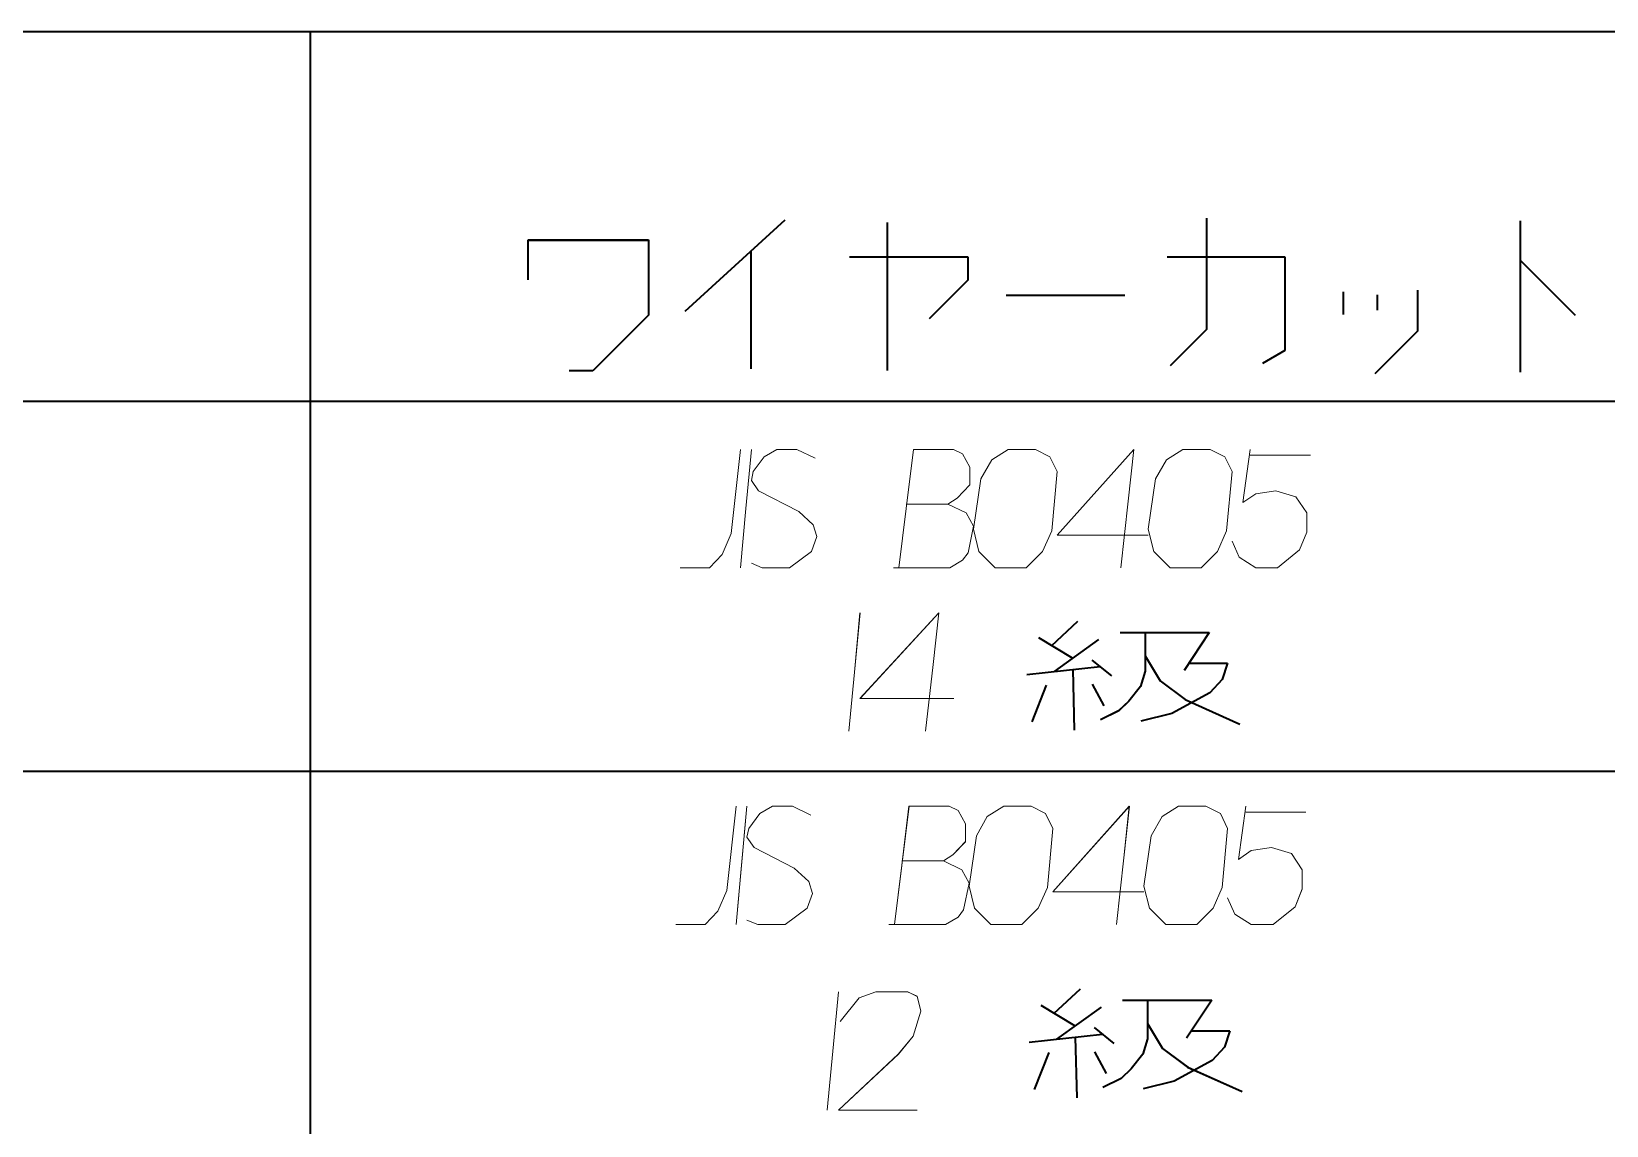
# Model space of a CAD drawing. Header units: millimetres. Extents: x 1333 to 104182, y -62616 to -5704.
# Drawn here: x 44891.93 to 44934.52, y -62540.41 to -62510.83 of the extents above; entities that cross this region are included whole.
import ezdxf

# ---------------------------------------------------------------- set-up
doc = ezdxf.new("R2010")
doc.units = ezdxf.units.MM
doc.header["$LTSCALE"] = 0.5
doc.layers.add('08', color=1, linetype='Continuous')

# ---------------------------------------------------------------- blocks, each defined once
blk = doc.blocks.new('999')
at = {"color": 7, "lineweight": 35}
for p, q in [((75114.978, -11823.12), (75475.513, -11823.12)), ((75354.978, -11823.12), (75354.978, -11883.12)), ((75114.978, -11838.12), (75474.978, -11838.12)), ((75234.978, -11853.12), (75474.978, -11853.12))]:
    blk.add_line(p, q, dxfattribs=at)
at = {"color": 7, "lineweight": 35, "ltscale": 0.045755}
blk.add_line((75370.192, -11834.461), (75374.253, -11830.765), dxfattribs=at)
at = {"color": 7, "lineweight": 35, "ltscale": 0.050012}
blk.add_line((75378.379, -11830.867), (75378.379, -11836.868), dxfattribs=at)
at = {"color": 7, "lineweight": 35, "ltscale": 0.037579}
blk.add_line((75391.337, -11830.697), (75391.337, -11835.207), dxfattribs=at)
at = {"color": 7, "lineweight": 35, "ltscale": 0.051141}
blk.add_line((75404.058, -11830.799), (75404.058, -11836.936), dxfattribs=at)
at = {"color": 7, "lineweight": 35, "ltscale": 0.040674}
blk.add_line((75363.823, -11831.579), (75368.704, -11831.579), dxfattribs=at)
at = {"color": 7, "lineweight": 35, "ltscale": 0.013446}
blk.add_line((75363.823, -11833.192), (75363.823, -11831.579), dxfattribs=at)
at = {"color": 7, "lineweight": 35, "ltscale": 0.02543}
blk.add_line((75368.704, -11831.579), (75368.704, -11834.631), dxfattribs=at)
at = {"color": 7, "lineweight": 35, "ltscale": 0.0397}
blk.add_line((75372.855, -11832.037), (75372.855, -11836.801), dxfattribs=at)
at = {"color": 7, "lineweight": 35, "ltscale": 0.040039}
for p, q in [((75376.857, -11832.257), (75381.662, -11832.257)), ((75383.217, -11833.817), (75388.022, -11833.817))]:
    blk.add_line(p, q, dxfattribs=at)
at = {"color": 7, "lineweight": 35, "ltscale": 0.007913}
blk.add_line((75381.662, -11832.257), (75381.662, -11833.207), dxfattribs=at)
at = {"color": 7, "lineweight": 35, "ltscale": 0.039746}
blk.add_line((75389.748, -11832.257), (75394.517, -11832.257), dxfattribs=at)
at = {"color": 7, "lineweight": 35, "ltscale": 0.031647}
blk.add_line((75394.517, -11832.257), (75394.517, -11836.055), dxfattribs=at)
at = {"color": 7, "lineweight": 35, "ltscale": 0.026344}
blk.add_line((75404.058, -11832.393), (75406.293, -11834.628), dxfattribs=at)
at = {"color": 7, "lineweight": 35, "ltscale": 0.018567}
blk.add_line((75381.662, -11833.207), (75380.086, -11834.781), dxfattribs=at)
at = {"color": 7, "lineweight": 35, "ltscale": 0.007629}
blk.add_line((75396.886, -11833.681), (75396.886, -11834.597), dxfattribs=at)
at = {"color": 7, "lineweight": 35, "ltscale": 0.005237}
blk.add_line((75398.267, -11833.799), (75398.267, -11834.427), dxfattribs=at)
at = {"color": 7, "lineweight": 35, "ltscale": 0.013846}
blk.add_line((75399.896, -11833.614), (75399.896, -11835.275), dxfattribs=at)
at = {"color": 7, "lineweight": 35, "ltscale": 0.026549}
blk.add_line((75368.704, -11834.631), (75366.451, -11836.883), dxfattribs=at)
at = {"color": 7, "lineweight": 35, "ltscale": 0.017365}
blk.add_line((75391.337, -11835.207), (75389.863, -11836.68), dxfattribs=at)
at = {"color": 7, "lineweight": 35, "ltscale": 0.020353}
blk.add_line((75399.896, -11835.275), (75398.169, -11837.002), dxfattribs=at)
at = {"color": 7, "lineweight": 35, "ltscale": 0.008783}
blk.add_line((75394.517, -11836.055), (75393.605, -11836.582), dxfattribs=at)
at = {"color": 7, "lineweight": 35, "ltscale": 0.008008}
blk.add_line((75366.451, -11836.883), (75365.49, -11836.883), dxfattribs=at)
at = {"color": 7, "lineweight": 35, "ltscale": 0.012234}
blk.add_line((75386.112, -11847.06), (75385.038, -11848.061), dxfattribs=at)
at = {"color": 7, "lineweight": 35, "ltscale": 0.030115}
for p, q in [((75387.838, -11847.505), (75391.451, -11847.505)), ((75387.936, -11862.419), (75391.549, -11862.419))]:
    blk.add_line(p, q, dxfattribs=at)
at = {"color": 7, "lineweight": 35, "ltscale": 0.013083}
for p, q in [((75388.85, -11847.505), (75388.85, -11849.075)), ((75388.946, -11862.419), (75388.946, -11863.989))]:
    blk.add_line(p, q, dxfattribs=at)
at = {"color": 7, "lineweight": 35, "ltscale": 0.015362}
blk.add_line((75391.451, -11847.505), (75390.427, -11849.038), dxfattribs=at)
at = {"color": 7, "lineweight": 35, "ltscale": 0.013339}
blk.add_line((75384.52, -11847.702), (75385.889, -11848.531), dxfattribs=at)
at = {"color": 7, "lineweight": 35, "ltscale": 0.018495}
for p, q in [((75386.962, -11847.789), (75385.161, -11849.087)), ((75387.06, -11862.703), (75385.259, -11864.001))]:
    blk.add_line(p, q, dxfattribs=at)
at = {"color": 7, "lineweight": 35, "ltscale": 0.008484}
for p, q in [((75386.691, -11848.617), (75387.48, -11849.26)), ((75386.789, -11863.531), (75387.578, -11864.174))]:
    blk.add_line(p, q, dxfattribs=at)
at = {"color": 7, "lineweight": 35, "ltscale": 0.009831}
blk.add_line((75388.85, -11848.444), (75389.453, -11849.458), dxfattribs=at)
at = {"color": 7, "lineweight": 35, "ltscale": 0.013049}
for p, q in [((75390.627, -11848.741), (75392.192, -11848.741)), ((75390.723, -11863.655), (75392.289, -11863.655))]:
    blk.add_line(p, q, dxfattribs=at)
at = {"color": 7, "lineweight": 35, "ltscale": 0.005862}
blk.add_line((75392.192, -11848.741), (75391.97, -11849.409), dxfattribs=at)
at = {"color": 7, "lineweight": 35, "ltscale": 0.024936}
blk.add_line((75384.051, -11849.211), (75387.025, -11848.877), dxfattribs=at)
at = {"color": 7, "lineweight": 35, "ltscale": 0.020496}
blk.add_line((75385.913, -11849.002), (75385.976, -11851.461), dxfattribs=at)
at = {"color": 7, "lineweight": 35, "ltscale": 0.00538}
blk.add_line((75388.85, -11849.075), (75388.664, -11849.693), dxfattribs=at)
at = {"color": 7, "lineweight": 35, "ltscale": 0.010657}
blk.add_line((75389.453, -11849.458), (75390.477, -11850.224), dxfattribs=at)
at = {"color": 7, "lineweight": 35, "ltscale": 0.006121}
for p, q in [((75391.97, -11849.409), (75391.476, -11849.952)), ((75392.068, -11864.322), (75391.574, -11864.866))]:
    blk.add_line(p, q, dxfattribs=at)
at = {"color": 7, "lineweight": 35, "ltscale": 0.013404}
for p, q in [((75384.84, -11849.631), (75384.249, -11851.127)), ((75384.939, -11864.545), (75384.347, -11866.04))]:
    blk.add_line(p, q, dxfattribs=at)
at = {"color": 7, "lineweight": 35, "ltscale": 0.00829}
blk.add_line((75386.704, -11849.594), (75387.172, -11850.471), dxfattribs=at)
at = {"color": 7, "lineweight": 35, "ltscale": 0.006362}
blk.add_line((75388.664, -11849.693), (75388.183, -11850.286), dxfattribs=at)
at = {"color": 7, "lineweight": 35, "ltscale": 0.014628}
blk.add_line((75391.476, -11849.952), (75389.935, -11850.793), dxfattribs=at)
at = {"color": 7, "lineweight": 35, "ltscale": 0.00685}
for p, q in [((75387.776, -11850.682), (75387.036, -11851.04)), ((75387.874, -11865.596), (75387.134, -11865.954))]:
    blk.add_line(p, q, dxfattribs=at)
at = {"color": 7, "lineweight": 35, "ltscale": 0.004731}
for p, q in [((75388.183, -11850.286), (75387.776, -11850.682)), ((75388.281, -11865.2), (75387.874, -11865.596))]:
    blk.add_line(p, q, dxfattribs=at)
at = {"color": 7, "lineweight": 35, "ltscale": 0.020158}
blk.add_line((75390.477, -11850.224), (75392.685, -11851.213), dxfattribs=at)
at = {"color": 7, "lineweight": 35, "ltscale": 0.010798}
blk.add_line((75389.935, -11850.793), (75388.677, -11851.102), dxfattribs=at)
at = {"color": 7, "lineweight": 35, "ltscale": 0.012225}
blk.add_line((75386.209, -11861.974), (75385.136, -11862.975), dxfattribs=at)
at = {"color": 7, "lineweight": 35, "ltscale": 0.013337}
blk.add_line((75384.618, -11862.616), (75385.987, -11863.444), dxfattribs=at)
at = {"color": 7, "lineweight": 35, "ltscale": 0.01536}
blk.add_line((75391.549, -11862.419), (75390.526, -11863.951), dxfattribs=at)
at = {"color": 7, "lineweight": 35, "ltscale": 0.009837}
blk.add_line((75388.946, -11863.358), (75389.551, -11864.372), dxfattribs=at)
at = {"color": 7, "lineweight": 35, "ltscale": 0.024924}
blk.add_line((75384.149, -11864.124), (75387.121, -11863.791), dxfattribs=at)
at = {"color": 7, "lineweight": 35, "ltscale": 0.020497}
blk.add_line((75386.009, -11863.915), (75386.074, -11866.374), dxfattribs=at)
at = {"color": 7, "lineweight": 35, "ltscale": 0.005373}
blk.add_line((75388.946, -11863.989), (75388.762, -11864.606), dxfattribs=at)
at = {"color": 7, "lineweight": 35, "ltscale": 0.005858}
blk.add_line((75392.289, -11863.655), (75392.068, -11864.322), dxfattribs=at)
at = {"color": 7, "lineweight": 35, "ltscale": 0.008293}
blk.add_line((75386.8, -11864.507), (75387.269, -11865.385), dxfattribs=at)
at = {"color": 7, "lineweight": 35, "ltscale": 0.006364}
blk.add_line((75388.762, -11864.606), (75388.281, -11865.2), dxfattribs=at)
at = {"color": 7, "lineweight": 35, "ltscale": 0.010659}
blk.add_line((75389.551, -11864.372), (75390.575, -11865.138), dxfattribs=at)
at = {"color": 7, "lineweight": 35, "ltscale": 0.01464}
blk.add_line((75391.574, -11864.866), (75390.032, -11865.707), dxfattribs=at)
at = {"color": 7, "lineweight": 35, "ltscale": 0.020157}
blk.add_line((75390.575, -11865.138), (75392.783, -11866.127), dxfattribs=at)
at = {"color": 7, "lineweight": 35, "ltscale": 0.010785}
blk.add_line((75390.032, -11865.707), (75388.775, -11866.016), dxfattribs=at)
at = {"color": 7, "lineweight": 13}
for points in [[(75372.432, -11840.071), (75372.063, -11843.491), (75371.694, -11844.331), (75371.177, -11844.871), (75369.995, -11844.871)], [(75372.432, -11844.871), (75372.654, -11842.471), (75372.876, -11840.071)], [(75372.876, -11844.691), (75373.319, -11844.871), (75374.427, -11844.871), (75375.313, -11844.211), (75375.534, -11843.611), (75375.387, -11843.131), (75374.796, -11842.591), (75373.171, -11841.751), (75372.876, -11841.331), (75372.949, -11840.971), (75373.393, -11840.371), (75373.91, -11840.071), (75374.722, -11840.071), (75375.461, -11840.431)], [(75378.637, -11844.871), (75380.926, -11844.871), (75381.443, -11844.571), (75381.665, -11844.271), (75381.886, -11843.191), (75381.591, -11842.651), (75380.852, -11842.291), (75381.222, -11842.051), (75381.739, -11841.511), (75381.739, -11840.791), (75381.443, -11840.251), (75381.074, -11840.071), (75379.449, -11840.071), (75379.154, -11842.471), (75378.858, -11844.871)], [(75387.869, -11844.871), (75388.165, -11842.171), (75388.386, -11840.071), (75385.284, -11843.551), (75388.977, -11843.551)], [(75392.375, -11843.791), (75392.67, -11844.451), (75393.335, -11844.871), (75394.221, -11844.871), (75395.107, -11844.151), (75395.403, -11843.431), (75395.403, -11842.651), (75394.96, -11841.991), (75394.147, -11841.751), (75393.335, -11841.871), (75392.818, -11842.231), (75393.113, -11840.071)], [(75393.113, -11840.311), (75395.55, -11840.311)], [(75380.852, -11842.291), (75379.154, -11842.291)], [(75377.283, -11846.704), (75377.055, -11849.104), (75376.827, -11851.504)], [(75379.946, -11851.504), (75380.251, -11848.804), (75380.479, -11846.704), (75377.283, -11850.184), (75381.088, -11850.184)], [(75372.254, -11854.546), (75371.885, -11857.966), (75371.516, -11858.806), (75370.999, -11859.346), (75369.817, -11859.346)], [(75372.254, -11859.346), (75372.476, -11856.946), (75372.698, -11854.546)], [(75372.698, -11859.166), (75373.141, -11859.346), (75374.249, -11859.346), (75375.135, -11858.686), (75375.356, -11858.086), (75375.209, -11857.606), (75374.618, -11857.066), (75372.993, -11856.226), (75372.698, -11855.806), (75372.771, -11855.446), (75373.215, -11854.846), (75373.732, -11854.546), (75374.544, -11854.546), (75375.283, -11854.906)], [(75378.459, -11859.346), (75380.748, -11859.346), (75381.265, -11859.046), (75381.487, -11858.746), (75381.708, -11857.666), (75381.413, -11857.126), (75380.674, -11856.766), (75381.044, -11856.526), (75381.561, -11855.986), (75381.561, -11855.266), (75381.265, -11854.726), (75380.896, -11854.546), (75379.271, -11854.546), (75378.976, -11856.946), (75378.68, -11859.346)], [(75387.691, -11859.346), (75387.987, -11856.646), (75388.208, -11854.546), (75385.106, -11858.026), (75388.799, -11858.026)], [(75392.197, -11858.266), (75392.492, -11858.926), (75393.157, -11859.346), (75394.043, -11859.346), (75394.929, -11858.626), (75395.225, -11857.906), (75395.225, -11857.126), (75394.782, -11856.466), (75393.969, -11856.226), (75393.157, -11856.346), (75392.64, -11856.706), (75392.935, -11854.546)], [(75392.935, -11854.786), (75395.372, -11854.786)], [(75380.674, -11856.766), (75378.976, -11856.766)], [(75376.409, -11862.08), (75376.181, -11864.48), (75375.953, -11866.88)], [(75379.596, -11866.88), (75376.409, -11866.88), (75378.838, -11864.6), (75379.445, -11863.88), (75379.748, -11862.86), (75379.596, -11862.26), (75379.217, -11862.08), (75377.927, -11862.08), (75377.244, -11862.32), (75376.485, -11863.28)]]:
    blk.add_lwpolyline(points, dxfattribs=at)
for points in [[(75384.028, -11844.871), (75384.693, -11844.211), (75385.062, -11843.371), (75385.284, -11840.971), (75384.989, -11840.371), (75384.398, -11840.071), (75383.29, -11840.071), (75382.625, -11840.491), (75382.182, -11841.271), (75381.886, -11843.311), (75382.108, -11844.211), (75382.773, -11844.871)], [(75391.119, -11844.871), (75391.784, -11844.211), (75392.153, -11843.371), (75392.375, -11840.971), (75392.079, -11840.371), (75391.488, -11840.071), (75390.38, -11840.071), (75389.716, -11840.491), (75389.273, -11841.271), (75388.977, -11843.311), (75389.199, -11844.211), (75389.863, -11844.871)], [(75383.85, -11859.346), (75384.515, -11858.686), (75384.884, -11857.846), (75385.106, -11855.446), (75384.811, -11854.846), (75384.22, -11854.546), (75383.112, -11854.546), (75382.447, -11854.966), (75382.004, -11855.746), (75381.708, -11857.786), (75381.93, -11858.686), (75382.595, -11859.346)], [(75390.941, -11859.346), (75391.606, -11858.686), (75391.975, -11857.846), (75392.197, -11855.446), (75391.901, -11854.846), (75391.31, -11854.546), (75390.202, -11854.546), (75389.538, -11854.966), (75389.095, -11855.746), (75388.799, -11857.786), (75389.021, -11858.686), (75389.685, -11859.346)]]:
    blk.add_lwpolyline(points, close=True, dxfattribs=at)

msp = doc.modelspace()

# ---------------------------------------------------------------- linework, layer by layer
at = {"color": 7, "lineweight": 35}
for p, q in [((44739.462, -62510.825), (44979.819, -62510.825)), ((44899.462, -62510.825), (44899.462, -62550.825)), ((44739.462, -62520.825), (44979.462, -62520.825)), ((44819.462, -62530.825), (44979.462, -62530.825))]:
    msp.add_line(p, q, dxfattribs=at)
at = {"color": 7, "lineweight": 35, "ltscale": 0.045755}
msp.add_line((44909.605, -62518.386), (44912.312, -62515.922), dxfattribs=at)
at = {"color": 7, "lineweight": 35, "ltscale": 0.050012}
msp.add_line((44915.063, -62515.99), (44915.063, -62519.991), dxfattribs=at)
at = {"color": 7, "lineweight": 35, "ltscale": 0.037579}
msp.add_line((44923.702, -62515.877), (44923.702, -62518.883), dxfattribs=at)
at = {"color": 7, "lineweight": 35, "ltscale": 0.051141}
msp.add_line((44932.182, -62515.945), (44932.182, -62520.036), dxfattribs=at)
at = {"color": 7, "lineweight": 35, "ltscale": 0.040674}
msp.add_line((44905.359, -62516.464), (44908.613, -62516.464), dxfattribs=at)
at = {"color": 7, "lineweight": 35, "ltscale": 0.013446}
msp.add_line((44905.359, -62517.54), (44905.359, -62516.464), dxfattribs=at)
at = {"color": 7, "lineweight": 35, "ltscale": 0.02543}
msp.add_line((44908.613, -62516.464), (44908.613, -62518.499), dxfattribs=at)
at = {"color": 7, "lineweight": 35, "ltscale": 0.0397}
msp.add_line((44911.38, -62516.77), (44911.38, -62519.946), dxfattribs=at)
at = {"color": 7, "lineweight": 35, "ltscale": 0.040039}
for p, q in [((44914.048, -62516.917), (44917.252, -62516.917)), ((44918.289, -62517.956), (44921.492, -62517.956))]:
    msp.add_line(p, q, dxfattribs=at)
at = {"color": 7, "lineweight": 35, "ltscale": 0.007913}
msp.add_line((44917.252, -62516.917), (44917.252, -62517.55), dxfattribs=at)
at = {"color": 7, "lineweight": 35, "ltscale": 0.039746}
msp.add_line((44922.642, -62516.917), (44925.822, -62516.917), dxfattribs=at)
at = {"color": 7, "lineweight": 35, "ltscale": 0.031647}
msp.add_line((44925.822, -62516.917), (44925.822, -62519.448), dxfattribs=at)
at = {"color": 7, "lineweight": 35, "ltscale": 0.026344}
msp.add_line((44932.182, -62517.007), (44933.672, -62518.497), dxfattribs=at)
at = {"color": 7, "lineweight": 35, "ltscale": 0.018567}
msp.add_line((44917.252, -62517.55), (44916.201, -62518.599), dxfattribs=at)
at = {"color": 7, "lineweight": 35, "ltscale": 0.007629}
msp.add_line((44927.401, -62517.866), (44927.401, -62518.476), dxfattribs=at)
at = {"color": 7, "lineweight": 35, "ltscale": 0.013846}
msp.add_line((44929.408, -62517.821), (44929.408, -62518.929), dxfattribs=at)
at = {"color": 7, "lineweight": 35, "ltscale": 0.005237}
msp.add_line((44928.322, -62517.944), (44928.322, -62518.363), dxfattribs=at)
at = {"color": 7, "lineweight": 35, "ltscale": 0.026549}
msp.add_line((44908.613, -62518.499), (44907.111, -62520.001), dxfattribs=at)
at = {"color": 7, "lineweight": 35, "ltscale": 0.017365}
msp.add_line((44923.702, -62518.883), (44922.719, -62519.865), dxfattribs=at)
at = {"color": 7, "lineweight": 35, "ltscale": 0.020353}
msp.add_line((44929.408, -62518.929), (44928.256, -62520.08), dxfattribs=at)
at = {"color": 7, "lineweight": 35, "ltscale": 0.008783}
msp.add_line((44925.822, -62519.448), (44925.213, -62519.8), dxfattribs=at)
at = {"color": 7, "lineweight": 35, "ltscale": 0.008008}
msp.add_line((44907.111, -62520.001), (44906.47, -62520.001), dxfattribs=at)
at = {"color": 7, "lineweight": 35, "ltscale": 0.012234}
msp.add_line((44920.218, -62526.785), (44919.502, -62527.452), dxfattribs=at)
at = {"color": 7, "lineweight": 35, "ltscale": 0.013339}
msp.add_line((44919.157, -62527.213), (44920.07, -62527.766), dxfattribs=at)
at = {"color": 7, "lineweight": 35, "ltscale": 0.030115}
for p, q in [((44921.369, -62527.082), (44923.778, -62527.082)), ((44921.434, -62537.024), (44923.843, -62537.024))]:
    msp.add_line(p, q, dxfattribs=at)
at = {"color": 7, "lineweight": 35, "ltscale": 0.013083}
for p, q in [((44922.044, -62527.082), (44922.044, -62528.128)), ((44922.108, -62537.024), (44922.108, -62538.071))]:
    msp.add_line(p, q, dxfattribs=at)
at = {"color": 7, "lineweight": 35, "ltscale": 0.015362}
msp.add_line((44923.778, -62527.082), (44923.095, -62528.104), dxfattribs=at)
at = {"color": 7, "lineweight": 35, "ltscale": 0.018495}
for p, q in [((44920.785, -62527.271), (44919.585, -62528.137)), ((44920.85, -62537.214), (44919.65, -62538.079))]:
    msp.add_line(p, q, dxfattribs=at)
at = {"color": 7, "lineweight": 35, "ltscale": 0.024936}
msp.add_line((44918.844, -62528.219), (44920.827, -62527.996), dxfattribs=at)
at = {"color": 7, "lineweight": 35, "ltscale": 0.020496}
msp.add_line((44920.085, -62528.08), (44920.127, -62529.719), dxfattribs=at)
at = {"color": 7, "lineweight": 35, "ltscale": 0.008484}
for p, q in [((44920.604, -62527.823), (44921.13, -62528.252)), ((44920.669, -62537.766), (44921.196, -62538.194))]:
    msp.add_line(p, q, dxfattribs=at)
at = {"color": 7, "lineweight": 35, "ltscale": 0.009831}
msp.add_line((44922.044, -62527.708), (44922.446, -62528.384), dxfattribs=at)
at = {"color": 7, "lineweight": 35, "ltscale": 0.013049}
for p, q in [((44923.228, -62527.906), (44924.272, -62527.906)), ((44923.293, -62537.848), (44924.336, -62537.848))]:
    msp.add_line(p, q, dxfattribs=at)
at = {"color": 7, "lineweight": 35, "ltscale": 0.005862}
msp.add_line((44924.272, -62527.906), (44924.124, -62528.351), dxfattribs=at)
at = {"color": 7, "lineweight": 35, "ltscale": 0.013404}
for p, q in [((44919.371, -62528.499), (44918.976, -62529.496)), ((44919.436, -62538.442), (44919.042, -62539.439))]:
    msp.add_line(p, q, dxfattribs=at)
at = {"color": 7, "lineweight": 35, "ltscale": 0.00829}
msp.add_line((44920.613, -62528.474), (44920.925, -62529.059), dxfattribs=at)
at = {"color": 7, "lineweight": 35, "ltscale": 0.00538}
msp.add_line((44922.044, -62528.128), (44921.919, -62528.54), dxfattribs=at)
at = {"color": 7, "lineweight": 35, "ltscale": 0.010657}
msp.add_line((44922.446, -62528.384), (44923.128, -62528.895), dxfattribs=at)
at = {"color": 7, "lineweight": 35, "ltscale": 0.006121}
for p, q in [((44924.124, -62528.351), (44923.794, -62528.713)), ((44924.189, -62538.293), (44923.86, -62538.656))]:
    msp.add_line(p, q, dxfattribs=at)
at = {"color": 7, "lineweight": 35, "ltscale": 0.004731}
for p, q in [((44921.599, -62528.936), (44921.328, -62529.2)), ((44921.665, -62538.879), (44921.393, -62539.142))]:
    msp.add_line(p, q, dxfattribs=at)
at = {"color": 7, "lineweight": 35, "ltscale": 0.006362}
msp.add_line((44921.919, -62528.54), (44921.599, -62528.936), dxfattribs=at)
at = {"color": 7, "lineweight": 35, "ltscale": 0.014628}
msp.add_line((44923.794, -62528.713), (44922.767, -62529.274), dxfattribs=at)
at = {"color": 7, "lineweight": 35, "ltscale": 0.020158}
msp.add_line((44923.128, -62528.895), (44924.6, -62529.554), dxfattribs=at)
at = {"color": 7, "lineweight": 35, "ltscale": 0.00685}
for p, q in [((44921.328, -62529.2), (44920.835, -62529.439)), ((44921.393, -62539.142), (44920.9, -62539.381))]:
    msp.add_line(p, q, dxfattribs=at)
at = {"color": 7, "lineweight": 35, "ltscale": 0.010798}
msp.add_line((44922.767, -62529.274), (44921.928, -62529.48), dxfattribs=at)
at = {"color": 7, "lineweight": 35, "ltscale": 0.012225}
msp.add_line((44920.283, -62536.728), (44919.568, -62537.395), dxfattribs=at)
at = {"color": 7, "lineweight": 35, "ltscale": 0.01536}
msp.add_line((44923.843, -62537.024), (44923.161, -62538.046), dxfattribs=at)
at = {"color": 7, "lineweight": 35, "ltscale": 0.013337}
msp.add_line((44919.222, -62537.156), (44920.135, -62537.708), dxfattribs=at)
at = {"color": 7, "lineweight": 35, "ltscale": 0.009837}
msp.add_line((44922.108, -62537.65), (44922.511, -62538.326), dxfattribs=at)
at = {"color": 7, "lineweight": 35, "ltscale": 0.005858}
msp.add_line((44924.336, -62537.848), (44924.189, -62538.293), dxfattribs=at)
at = {"color": 7, "lineweight": 35, "ltscale": 0.024924}
msp.add_line((44918.91, -62538.161), (44920.891, -62537.939), dxfattribs=at)
at = {"color": 7, "lineweight": 35, "ltscale": 0.020497}
msp.add_line((44920.15, -62538.022), (44920.193, -62539.661), dxfattribs=at)
at = {"color": 7, "lineweight": 35, "ltscale": 0.005373}
msp.add_line((44922.108, -62538.071), (44921.985, -62538.483), dxfattribs=at)
at = {"color": 7, "lineweight": 35, "ltscale": 0.008293}
msp.add_line((44920.677, -62538.417), (44920.99, -62539.002), dxfattribs=at)
at = {"color": 7, "lineweight": 35, "ltscale": 0.006364}
msp.add_line((44921.985, -62538.483), (44921.665, -62538.879), dxfattribs=at)
at = {"color": 7, "lineweight": 35, "ltscale": 0.010659}
msp.add_line((44922.511, -62538.326), (44923.194, -62538.837), dxfattribs=at)
at = {"color": 7, "lineweight": 35, "ltscale": 0.01464}
msp.add_line((44923.86, -62538.656), (44922.832, -62539.216), dxfattribs=at)
at = {"color": 7, "lineweight": 35, "ltscale": 0.020157}
msp.add_line((44923.194, -62538.837), (44924.666, -62539.496), dxfattribs=at)
at = {"color": 7, "lineweight": 35, "ltscale": 0.010785}
msp.add_line((44922.832, -62539.216), (44921.994, -62539.422), dxfattribs=at)
at = {"color": 7, "lineweight": 13}
for points in [[(44911.099, -62522.126), (44910.852, -62524.406), (44910.606, -62524.966), (44910.262, -62525.326), (44909.474, -62525.326)], [(44911.099, -62525.326), (44911.246, -62523.726), (44911.394, -62522.126)], [(44911.394, -62525.206), (44911.689, -62525.326), (44912.428, -62525.326), (44913.019, -62524.886), (44913.167, -62524.486), (44913.068, -62524.166), (44912.674, -62523.806), (44911.591, -62523.246), (44911.394, -62522.966), (44911.443, -62522.726), (44911.739, -62522.326), (44912.083, -62522.126), (44912.625, -62522.126), (44913.117, -62522.366)], [(44915.235, -62525.326), (44916.761, -62525.326), (44917.106, -62525.126), (44917.254, -62524.926), (44917.401, -62524.206), (44917.204, -62523.846), (44916.712, -62523.606), (44916.958, -62523.446), (44917.303, -62523.086), (44917.303, -62522.606), (44917.106, -62522.246), (44916.86, -62522.126), (44915.776, -62522.126), (44915.579, -62523.726), (44915.382, -62525.326)], [(44921.39, -62525.326), (44921.587, -62523.526), (44921.734, -62522.126), (44919.666, -62524.446), (44922.128, -62524.446)], [(44924.393, -62524.606), (44924.59, -62525.046), (44925.033, -62525.326), (44925.624, -62525.326), (44926.215, -62524.846), (44926.412, -62524.366), (44926.412, -62523.846), (44926.117, -62523.406), (44925.575, -62523.246), (44925.033, -62523.326), (44924.689, -62523.566), (44924.886, -62522.126)], [(44924.886, -62522.286), (44926.511, -62522.286)], [(44916.712, -62523.606), (44915.579, -62523.606)], [(44914.333, -62526.548), (44914.18, -62528.148), (44914.028, -62529.748)], [(44916.108, -62529.748), (44916.311, -62527.948), (44916.463, -62526.548), (44914.333, -62528.868), (44916.869, -62528.868)], [(44910.98, -62531.776), (44910.734, -62534.056), (44910.488, -62534.616), (44910.143, -62534.976), (44909.355, -62534.976)], [(44910.98, -62534.976), (44911.128, -62533.376), (44911.275, -62531.776)], [(44911.275, -62534.856), (44911.571, -62534.976), (44912.309, -62534.976), (44912.9, -62534.536), (44913.048, -62534.136), (44912.95, -62533.816), (44912.556, -62533.456), (44911.472, -62532.896), (44911.275, -62532.616), (44911.325, -62532.376), (44911.62, -62531.976), (44911.965, -62531.776), (44912.506, -62531.776), (44912.999, -62532.016)], [(44915.116, -62534.976), (44916.643, -62534.976), (44916.987, -62534.776), (44917.135, -62534.576), (44917.283, -62533.856), (44917.086, -62533.496), (44916.593, -62533.256), (44916.84, -62533.096), (44917.184, -62532.736), (44917.184, -62532.256), (44916.987, -62531.896), (44916.741, -62531.776), (44915.658, -62531.776), (44915.461, -62533.376), (44915.264, -62534.976)], [(44921.271, -62534.976), (44921.468, -62533.176), (44921.616, -62531.776), (44919.548, -62534.096), (44922.01, -62534.096)], [(44924.275, -62534.256), (44924.472, -62534.696), (44924.915, -62534.976), (44925.506, -62534.976), (44926.097, -62534.496), (44926.294, -62534.016), (44926.294, -62533.496), (44925.998, -62533.056), (44925.456, -62532.896), (44924.915, -62532.976), (44924.57, -62533.216), (44924.767, -62531.776)], [(44924.767, -62531.936), (44926.392, -62531.936)], [(44916.593, -62533.256), (44915.461, -62533.256)], [(44913.749, -62536.799), (44913.598, -62538.399), (44913.446, -62539.999)], [(44915.875, -62539.999), (44913.749, -62539.999), (44915.369, -62538.479), (44915.773, -62537.999), (44915.976, -62537.319), (44915.875, -62536.919), (44915.622, -62536.799), (44914.761, -62536.799), (44914.306, -62536.959), (44913.8, -62537.599)]]:
    msp.add_lwpolyline(points, dxfattribs=at)
for points in [[(44918.829, -62525.326), (44919.272, -62524.886), (44919.519, -62524.326), (44919.666, -62522.726), (44919.469, -62522.326), (44919.075, -62522.126), (44918.337, -62522.126), (44917.894, -62522.406), (44917.598, -62522.926), (44917.401, -62524.286), (44917.549, -62524.886), (44917.992, -62525.326)], [(44923.556, -62525.326), (44923.999, -62524.886), (44924.246, -62524.326), (44924.393, -62522.726), (44924.196, -62522.326), (44923.803, -62522.126), (44923.064, -62522.126), (44922.621, -62522.406), (44922.325, -62522.926), (44922.128, -62524.286), (44922.276, -62524.886), (44922.719, -62525.326)], [(44918.711, -62534.976), (44919.154, -62534.536), (44919.4, -62533.976), (44919.548, -62532.376), (44919.351, -62531.976), (44918.957, -62531.776), (44918.218, -62531.776), (44917.775, -62532.056), (44917.48, -62532.576), (44917.283, -62533.936), (44917.43, -62534.536), (44917.874, -62534.976)], [(44923.438, -62534.976), (44923.881, -62534.536), (44924.127, -62533.976), (44924.275, -62532.376), (44924.078, -62531.976), (44923.684, -62531.776), (44922.945, -62531.776), (44922.502, -62532.056), (44922.207, -62532.576), (44922.01, -62533.936), (44922.157, -62534.536), (44922.601, -62534.976)]]:
    msp.add_lwpolyline(points, close=True, dxfattribs=at)

# ---------------------------------------------------------------- block references
at = {"layer": '08', "color": 55, "xscale": 0.6666666666860692, "yscale": 0.6666666666642413, "zscale": 0.6666666666666666}
msp.add_blockref('999', (-5337.19, -54628.745), dxfattribs=at)

doc.saveas('drawing.dxf')
